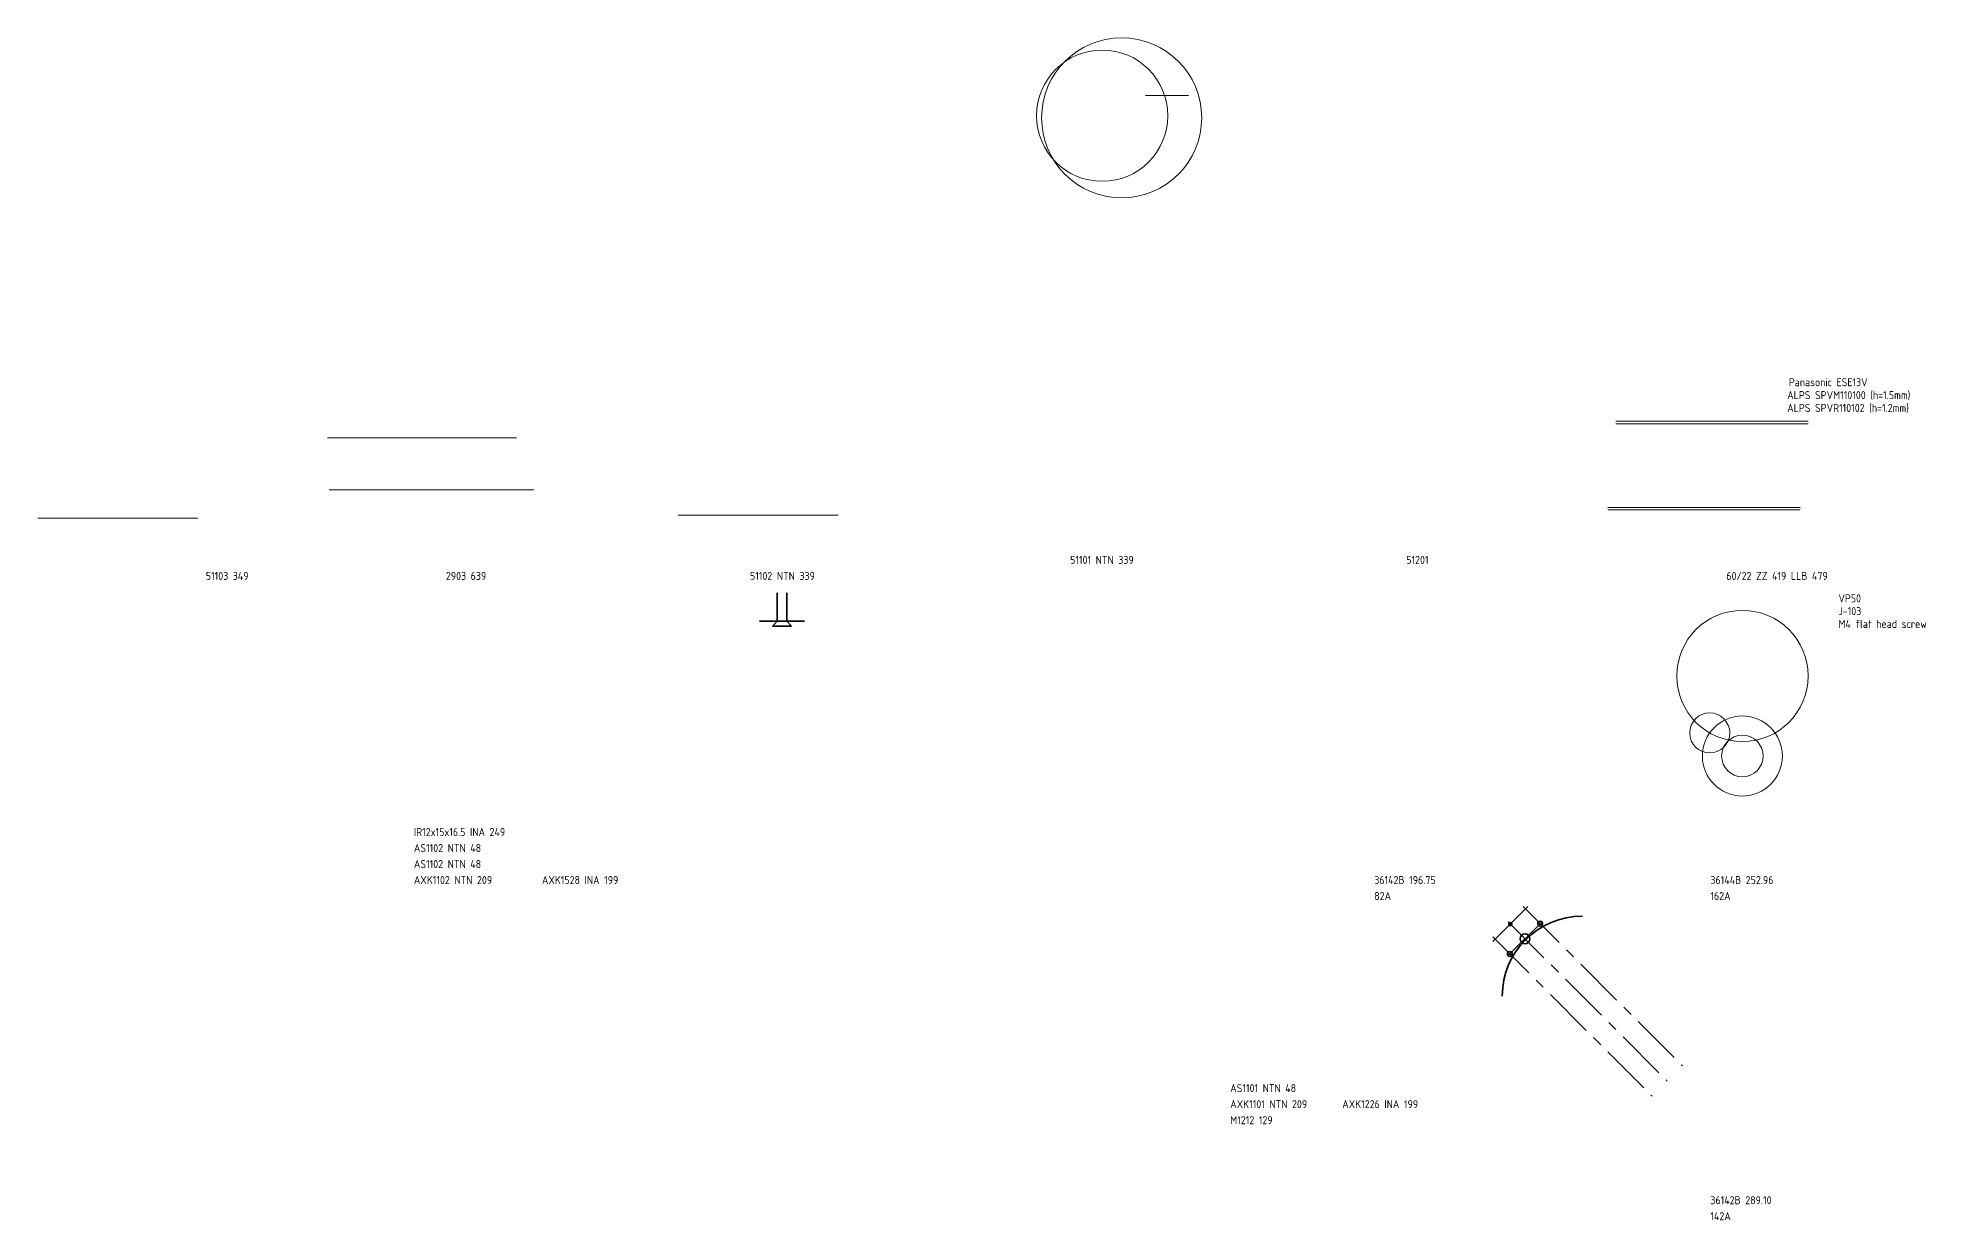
# Model space of a CAD drawing. Header units: millimetres. Extents: x 85 to 2209, y -690 to 49.
# Drawn here: x 85 to 1265, y -690 to 49 of the extents above; entities that cross this region are included whole.
import ezdxf

# ---------------------------------------------------------------- set-up
doc = ezdxf.new("R2010")
doc.units = ezdxf.units.MM
doc.linetypes.add('CENTER', pattern=[50.800000000000004, 31.75, -6.35, 6.35, -6.35])
for name, color, linetype, lineweight in [('AUX', 1, 'CONTINUOUS', 13), ('CENTER', 7, 'CENTER', 18), ('CONTOUR', 7, 'CONTINUOUS', 35), ('TEXT', 7, 'CONTINUOUS', 18)]:
    doc.layers.add(name, color=color, linetype=linetype, lineweight=lineweight)
doc.styles.add('iso', font='iso')

msp = doc.modelspace()

# ---------------------------------------------------------------- linework, layer by layer
at = {"layer": 'AUX'}
for p, q in [((777.0130843061843, 12.6), (804.0130843061843, 12.60000000000001)), ((1071, -190.7999999999985), (1191, -190.7999999999985)), ((1071, -192.3999999999985), (1191, -192.3999999999985)), ((266, -201.1999999999985), (384, -201.1999999999985)), ((267, -233.6999999999985), (395, -233.6999999999985)), ((1066, -244.6999999999969), (1186, -244.6999999999969)), ((1066, -246.2999999999969), (1186, -246.2999999999969)), ((85, -251.5), (185, -251.5)), ((485, -249.5), (585, -249.5))]:
    msp.add_line(p, q, dxfattribs=at)
for centre, radius in [((762.1731818630034, -1.318416006296073), 50), ((750, 2.4e-15), 41), ((1150, -350), 41), ((1129.592001568013, -385.5599999999998), 12.5), ((1150, -400), 25), ((1150, -400.0000000000001), 13)]:
    msp.add_circle(centre, radius, dxfattribs=at)
at = {"layer": 'CENTER'}
for p, q in [((994.1105555697271, -515.8894444302729), (1015.889444430273, -494.1105555697271)), ((1013.061017305527, -494.1105555697271), (1112.508239456891, -593.5577777210913)), ((1003.302943725152, -525.081832585698), (1025.081832585698, -503.3029437251523)), ((1003.585786437627, -503.5857864376269), (1103.033008588991, -603.033008588991)), ((994.1105555697271, -513.0610173055267), (1093.557777721091, -612.5082394568908))]:
    msp.add_line(p, q, dxfattribs=at)
at = {"layer": 'CONTOUR'}
for p, q in [((547, -298), (547, -315.856406460551)), ((553, -298), (553, -315.856406460551)), ((536, -315.856406460551), (564, -315.856406460551)), ((544, -318.8564064605511), (547.0000000000001, -315.856406460551)), ((553.0000000000001, -315.856406460551), (556, -318.8564064605509)), ((544, -318.8564064605511), (556, -318.8564064605509))]:
    msp.add_line(p, q, dxfattribs=at)
for centre, radius in [((1005, -505), 1), ((1023.667619023325, -504.7171572875254), 1.5), ((1014.192388155425, -514.1923881554251), 3.075), ((1004.717157287525, -523.6676190233248), 1.5)]:
    msp.add_circle(centre, radius, dxfattribs=at)
msp.add_arc((1050, -550), 50, 90, 180, dxfattribs=at)

# ---------------------------------------------------------------- texts
at = {"layer": 'TEXT', "char_height": 5, "attachment_point": 7, "line_spacing_factor": 0.96, "style": 'iso'}
for s, insert, width in [('Panasonic ESE13V', (1179, -169.0000001442615), 58.75190380011379), ('ALPS SPVM110100 (h=1.5mm)', (1178, -177.5555555555555), 93.05555232442397), ('ALPS SPVR110102 (h=1.2mm)', (1178, -185.5555555555555), 92.49999676886812), ('51101 NTN 339', (730, -280.0000000000003), 46.94444444444537), ('51201', (940, -280.0000000000003), 15.55555555555587), ('51103 349', (190, -290.0000000000003), 31.52777777777871), ('2903 639', (340, -290.0000000000003), 29.30555555555681), ('51102 NTN 339', (530, -290.0000000000003), 48.05555555555649), ('60/22 ZZ 419 LLB 479', (1140, -290), 77.22222222222285), ('VP50\\PJ-103\\PM4 flat head screw', (1210, -320.0000001442615), 66.80746041568042), ('IR12x15x16.5 INA 249', (320, -450.0000000000003), 68.61111111111205), ('AS1102 NTN 48', (320, -460.0000000000006), 50.27777671776704), ('AS1102 NTN 48', (320, -470.0000000000006), 50.27777671776704), ('AXK1102 NTN 209', (320, -480), 58.61111111111112), ('AXK1528 INA 199', (400, -480.0000000000003), 56.38888888888952), ('36142B 196.75', (920, -480.0000000000003), 45.41666666666823), ('36144B 252.96', (1130, -480.0000000000003), 47.08333333333488), ('82A', (920, -490), 11.11111111111111), ('162A', (1130, -490), 13.8888888888892), ('AS1101 NTN 48', (830, -610.0000000000006), 49.16666560665593), ('AXK1101 NTN 209', (830, -620), 57.50000000000001), ('M1212 129', (830, -630), 30.97222222222222), ('AXK1226 INA 199', (900, -620), 56.38888888888952), ('36142B 289.10', (1130, -680.0000000000003), 45.41666666666759), ('142A', (1130, -690), 14.44444444444444)]:
    msp.add_mtext(s, dxfattribs=dict(at, insert=insert, width=width))

doc.saveas('drawing.dxf')
